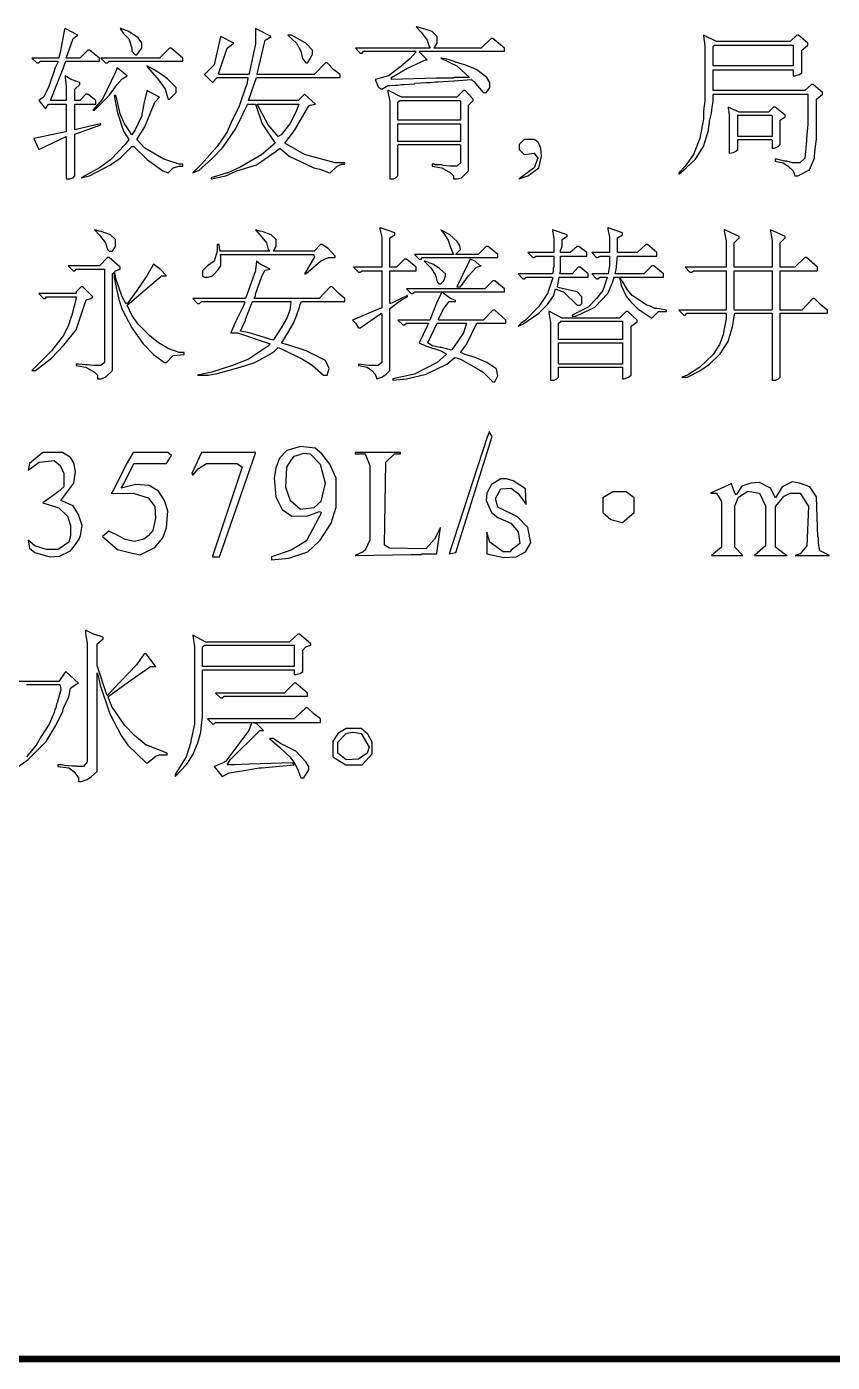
# Model space of a CAD drawing. Extents: x 94 to 452, y -72 to 1042.
# Drawn here: x 414.91 to 432.92, y 11.04 to 40.9 of the extents above; entities that cross this region are included whole.
import ezdxf

# ---------------------------------------------------------------- set-up
doc = ezdxf.new("R2010")
doc.units = 0
doc.header["$MEASUREMENT"] = 0
doc.layers.add('TREE_LAYER', color=7, linetype='Continuous')

msp = doc.modelspace()

# ---------------------------------------------------------------- linework, layer by layer
at = {"layer": 'TREE_LAYER', "elevation": 1017}
for points in [[(415.768554, 40.863592), (415.754829, 40.849867), (415.65875, 40.328298), (415.631299, 40.218494), (415.631299, 40.204768), (415.027378, 40.204768), (415.137182, 40.094965), (415.178358, 40.094965), (415.219535, 40.136141), (415.603848, 40.136141), (415.617574, 40.122416), (415.548946, 39.985161), (415.397966, 39.545945), (415.288162, 39.326337), (415.178358, 39.25771), (415.329338, 39.065553), (415.397966, 39.175357), (415.796005, 39.175357), (415.796005, 39.175357), (415.796005, 38.55771), (415.78228, 38.55771), (415.068554, 38.406729), (415.068554, 38.406729), (415.164633, 38.187121), (415.178358, 38.15967), (415.796005, 38.447906), (415.796005, 38.447906), (415.796005, 37.500847), (415.878358, 37.500847), (415.946986, 37.528298), (415.988162, 37.569474), (415.988162, 38.502808), (416.564633, 38.70869), (416.564633, 38.736141), (416.550907, 38.736141), (415.988162, 38.598886), (415.988162, 38.598886), (415.988162, 39.175357), (415.988162, 39.175357), (416.454829, 39.175357), (416.454829, 39.25771), (416.276397, 39.394965), (416.235221, 39.394965), (416.097966, 39.25771), (415.988162, 39.25771), (415.988162, 39.25771), (415.988162, 39.504768), (416.097966, 39.614572), (416.097966, 39.655749), (415.905809, 39.724376), (415.768554, 39.806729), (415.768554, 39.806729), (415.768554, 39.779278), (415.796005, 39.55967), (415.796005, 39.25771), (415.796005, 39.25771), (415.439142, 39.25771), (415.439142, 39.25771), (415.727378, 39.971435), (415.78228, 40.136141), (416.537182, 40.136141), (416.537182, 40.204768), (416.317574, 40.3832), (416.276397, 40.3832), (416.097966, 40.204768), (415.809731, 40.204768), (415.796005, 40.204768), (415.946986, 40.643984), (416.056789, 40.712612), (415.768554, 40.863592), (415.768554, 40.863592)], [(417.017574, 40.863592), (417.003848, 40.863592), (417.072476, 40.753788), (417.196005, 40.630259), (417.264633, 40.424376), (417.264633, 40.355749), (417.33326, 40.273396), (417.374437, 40.273396), (417.48424, 40.424376), (417.48424, 40.547906), (417.401888, 40.65771), (417.196005, 40.794965), (417.017574, 40.863592), (417.017574, 40.863592)], [(420.023111, 40.863592), (420.023111, 40.863592), (420.023111, 40.520455), (419.885856, 39.861631), (419.872131, 39.83418), (419.213307, 39.83418), (419.199582, 39.847906), (419.391739, 40.424376), (419.542719, 40.53418), (419.254484, 40.685161), (419.227033, 40.616533), (419.103503, 40.053788), (418.883895, 39.83418), (419.062327, 39.655749), (419.172131, 39.765553), (419.858405, 39.765553), (419.858405, 39.751827), (419.830954, 39.614572), (419.803503, 39.545945), (419.652523, 39.106729), (419.501542, 38.818494), (419.391739, 38.55771), (419.172131, 38.228298), (418.815268, 37.830259), (418.623111, 37.638102), (418.732915, 37.679278), (418.760366, 37.693004), (419.048601, 37.953788), (419.29566, 38.200847), (419.583895, 38.626337), (419.830954, 39.13418), (419.84468, 39.175357), (420.009386, 39.175357), (420.023111, 39.175357), (420.174091, 38.736141), (420.462327, 38.296925), (420.160366, 38.036141), (419.679974, 37.761631), (419.405464, 37.638102), (419.391739, 37.638102), (419.034876, 37.528298), (419.034876, 37.500847), (419.364288, 37.569474), (419.611346, 37.679278), (420.050562, 37.816533), (420.489778, 38.118494), (420.572131, 38.187121), (420.778013, 38.00869), (421.327033, 37.747906), (421.464288, 37.720455), (421.683895, 37.638102), (421.697621, 37.638102), (421.848601, 37.789082), (421.958405, 37.830259), (422.027033, 37.830259), (422.027033, 37.85771), (421.807425, 37.85771), (421.12115, 38.049867), (420.681935, 38.296925), (420.901542, 38.585161), (421.217229, 39.13418), (421.24468, 39.147906), (421.368209, 39.175357), (421.12115, 39.394965), (421.011346, 39.285161), (420.997621, 39.25771), (419.872131, 39.25771), (419.872131, 39.25771), (420.050562, 39.765553), (421.917229, 39.765553), (421.917229, 39.83418), (421.779974, 39.943984), (421.628993, 40.094965), (421.587817, 40.094965), (421.340758, 39.83418), (420.064288, 39.83418), (420.064288, 39.847906), (420.242719, 40.602808), (420.379974, 40.685161), (420.023111, 40.863592), (420.023111, 40.863592)], [(420.832915, 40.712612), (420.750562, 40.712612), (420.942719, 40.53418), (421.038797, 40.355749), (421.079974, 40.191043), (421.148601, 40.094965), (421.189778, 40.094965), (421.258405, 40.204768), (421.299582, 40.300847), (421.299582, 40.3832), (421.148601, 40.53418), (420.832915, 40.712612), (420.832915, 40.712612)], [(423.63257, 40.904768), (423.618844, 40.904768), (423.728648, 40.781239), (423.865903, 40.602808), (423.90708, 40.465553), (423.934531, 40.424376), (423.934531, 40.424376), (422.260021, 40.424376), (422.369825, 40.314572), (422.411001, 40.314572), (422.438452, 40.355749), (423.605119, 40.355749), (423.618844, 40.342023), (423.48159, 40.191043), (423.275707, 40.012612), (423.001197, 39.806729), (422.699237, 39.724376), (422.767864, 39.55967), (422.78159, 39.545945), (422.850217, 39.504768), (422.987472, 39.587121), (423.028648, 39.587121), (423.152178, 39.600847), (423.193354, 39.600847), (423.20708, 39.600847), (423.289433, 39.614572), (423.344335, 39.614572), (423.577668, 39.628298), (423.591393, 39.642023), (423.838452, 39.655749), (423.838452, 39.655749), (423.920805, 39.655749), (423.934531, 39.655749), (424.044335, 39.669474), (424.112962, 39.669474), (424.456099, 39.696925), (424.469825, 39.696925), (424.854139, 39.724376), (424.909041, 39.6832), (425.114923, 39.436141), (425.18355, 39.436141), (425.197276, 39.449867), (425.265903, 39.545945), (425.265903, 39.655749), (425.197276, 39.765553), (424.977668, 39.943984), (424.909041, 39.971435), (424.703158, 40.053788), (424.593354, 40.081239), (424.360021, 40.163592), (424.305119, 40.177317), (424.18159, 40.204768), (424.167864, 40.204768), (424.524727, 40.026337), (424.812962, 39.765553), (424.812962, 39.765553), (424.661982, 39.765553), (424.661982, 39.765553), (424.469825, 39.765553), (424.456099, 39.751827), (424.263943, 39.751827), (424.263943, 39.751827), (424.071786, 39.751827), (424.05806, 39.751827), (423.069825, 39.724376), (423.069825, 39.738102), (423.069825, 39.765553), (423.069825, 39.765553), (423.412962, 39.971435), (423.824727, 40.163592), (423.865903, 40.163592), (423.687472, 40.342023), (423.701197, 40.355749), (425.595315, 40.355749), (425.595315, 40.424376), (425.334531, 40.643984), (425.293354, 40.643984), (425.073746, 40.424376), (424.030609, 40.424376), (424.016884, 40.424376), (424.030609, 40.438102), (424.085511, 40.53418), (424.085511, 40.685161), (423.975707, 40.794965), (423.769825, 40.863592), (423.714923, 40.877317), (423.63257, 40.904768), (423.63257, 40.904768)], [(430.041684, 40.712612), (430.041684, 40.712612), (430.041684, 40.698886), (430.069135, 40.479278), (430.069135, 39.243984), (430.041684, 39.024376), (430.041684, 38.845945), (429.973056, 38.489082), (429.959331, 38.406729), (429.822076, 38.049867), (429.629919, 37.789082), (429.492664, 37.638102), (429.492664, 37.610651), (429.65737, 37.747906), (429.863252, 37.940063), (430.041684, 38.228298), (430.151488, 38.585161), (430.165213, 38.667514), (430.178939, 38.763592), (430.178939, 38.791043), (430.220115, 38.969474), (430.233841, 39.106729), (430.261292, 39.230259), (430.261292, 39.394965), (430.261292, 39.394965), (432.375017, 39.394965), (432.375017, 39.394965), (432.375017, 38.722416), (432.347566, 38.406729), (432.347566, 38.351827), (432.30639, 37.967514), (432.196586, 37.85771), (432.03188, 37.85771), (431.90835, 37.898886), (431.853449, 37.898886), (431.675017, 37.940063), (431.647566, 37.940063), (431.647566, 37.898886), (431.825998, 37.85771), (431.935801, 37.789082), (432.045605, 37.679278), (432.086782, 37.569474), (432.155409, 37.569474), (432.416194, 37.706729), (432.525998, 37.967514), (432.525998, 38.00869), (432.539723, 38.173396), (432.567174, 38.393004), (432.567174, 39.285161), (432.704429, 39.394965), (432.704429, 39.436141), (432.498547, 39.614572), (432.45737, 39.614572), (432.30639, 39.477317), (430.261292, 39.477317), (430.261292, 39.477317), (430.261292, 39.943984), (430.261292, 39.943984), (432.045605, 39.943984), (432.045605, 39.943984), (432.045605, 39.806729), (432.086782, 39.806729), (432.18286, 39.83418), (432.237762, 39.875357), (432.237762, 40.3832), (432.375017, 40.493004), (432.375017, 40.493004), (432.375017, 40.53418), (432.169135, 40.712612), (432.127958, 40.712612), (431.976978, 40.575357), (430.329919, 40.575357), (430.041684, 40.712612), (430.041684, 40.712612)], [(418.143064, 40.424376), (418.101888, 40.424376), (417.88228, 40.204768), (416.564633, 40.204768), (416.674437, 40.094965), (416.715613, 40.094965), (416.756789, 40.136141), (418.403848, 40.136141), (418.403848, 40.204768), (418.143064, 40.424376), (418.143064, 40.424376)], [(430.288743, 40.493004), (430.288743, 40.493004), (432.045605, 40.493004), (432.045605, 40.493004), (432.045605, 40.026337), (432.045605, 40.026337), (430.261292, 40.026337), (430.261292, 40.026337), (430.261292, 40.465553), (430.288743, 40.493004), (430.288743, 40.493004)], [(417.594044, 40.026337), (417.594044, 40.026337), (417.60777, 39.998886), (417.827378, 39.751827), (417.923456, 39.628298), (418.005809, 39.504768), (418.074437, 39.285161), (418.101888, 39.285161), (418.252868, 39.436141), (418.252868, 39.545945), (418.060711, 39.738102), (417.923456, 39.83418), (417.75875, 39.943984), (417.594044, 40.026337), (417.594044, 40.026337)], [(416.935221, 39.985161), (416.894044, 39.889082), (416.605809, 39.285161), (416.386201, 39.038102), (416.427378, 39.038102), (416.756789, 39.367514), (416.935221, 39.614572), (417.045025, 39.738102), (417.154829, 39.806729), (416.935221, 39.985161), (416.935221, 39.985161)], [(417.594044, 39.477317), (417.594044, 39.463592), (417.539142, 39.216533), (417.48424, 38.942023), (417.48424, 38.914572), (417.33326, 38.598886), (417.264633, 38.489082), (417.127378, 38.694965), (417.099927, 38.736141), (417.003848, 38.955749), (416.90777, 39.353788), (416.894044, 39.367514), (416.866593, 39.367514), (416.935221, 39.010651), (416.948946, 38.955749), (417.072476, 38.571435), (417.196005, 38.379278), (417.113652, 38.269474), (416.78424, 37.926337), (416.537182, 37.747906), (416.125417, 37.528298), (416.317574, 37.569474), (416.78424, 37.816533), (417.003848, 37.967514), (417.264633, 38.228298), (417.305809, 38.228298), (417.60777, 37.926337), (417.950907, 37.679278), (418.074437, 37.638102), (418.18424, 37.747906), (418.321495, 37.789082), (418.403848, 37.789082), (418.403848, 37.830259), (418.321495, 37.830259), (417.978358, 37.940063), (417.552868, 38.187121), (417.374437, 38.379278), (417.552868, 38.667514), (417.772476, 39.216533), (417.88228, 39.326337), (417.594044, 39.477317), (417.594044, 39.477317)], [(423.001197, 39.477317), (422.987472, 39.477317), (422.987472, 39.449867), (423.028648, 39.230259), (423.028648, 37.500847), (423.111001, 37.500847), (423.165903, 37.528298), (423.20708, 37.569474), (423.20708, 38.255749), (423.220805, 38.269474), (424.593354, 38.269474), (424.60708, 38.255749), (424.60708, 37.85771), (424.524727, 37.789082), (424.373746, 37.789082), (424.373746, 37.789082), (424.222766, 37.802808), (424.18159, 37.816533), (424.030609, 37.816533), (424.030609, 37.830259), (423.975707, 37.830259), (423.975707, 37.789082), (424.195315, 37.747906), (424.387472, 37.638102), (424.456099, 37.569474), (424.456099, 37.500847), (424.538452, 37.500847), (424.634531, 37.528298), (424.785511, 37.679278), (424.785511, 39.147906), (424.895315, 39.25771), (424.895315, 39.285161), (424.716884, 39.477317), (424.675707, 39.477317), (424.524727, 39.326337), (423.289433, 39.326337), (423.001197, 39.477317), (423.001197, 39.477317)], [(420.064288, 39.175357), (420.064288, 39.175357), (420.983895, 39.175357), (420.997621, 39.175357), (420.928993, 38.996925), (420.791739, 38.736141), (420.599582, 38.489082), (420.530954, 38.447906), (420.311346, 38.70869), (420.064288, 39.175357), (420.064288, 39.175357)], [(423.248256, 39.243984), (423.248256, 39.25771), (424.593354, 39.25771), (424.60708, 39.243984), (424.60708, 38.818494), (424.593354, 38.818494), (423.220805, 38.818494), (423.20708, 38.818494), (423.20708, 39.216533), (423.248256, 39.243984), (423.248256, 39.243984)], [(430.590703, 39.106729), (430.590703, 39.106729), (430.590703, 39.093004), (430.618154, 38.928298), (430.618154, 38.077317), (430.714233, 38.091043), (430.769135, 38.118494), (430.810311, 38.15967), (430.810311, 38.365553), (430.810311, 38.379278), (431.565213, 38.379278), (431.578939, 38.365553), (431.578939, 38.187121), (431.620115, 38.187121), (431.716194, 38.228298), (431.75737, 38.269474), (431.75737, 38.818494), (431.867174, 38.887121), (431.867174, 38.928298), (431.647566, 39.106729), (431.60639, 39.106729), (431.496586, 38.996925), (430.837762, 38.996925), (430.590703, 39.106729), (430.590703, 39.106729)], [(430.810311, 38.914572), (430.810311, 38.928298), (431.565213, 38.928298), (431.578939, 38.914572), (431.578939, 38.447906), (431.565213, 38.447906), (430.810311, 38.447906), (430.810311, 38.447906), (430.810311, 38.914572), (430.810311, 38.914572)], [(423.20708, 38.736141), (423.220805, 38.736141), (424.593354, 38.736141), (424.60708, 38.736141), (424.60708, 38.338102), (424.593354, 38.338102), (423.220805, 38.338102), (423.20708, 38.338102), (423.20708, 38.736141), (423.20708, 38.736141)], [(426.253794, 38.379278), (426.034186, 38.379278), (425.924382, 38.269474), (425.924382, 38.15967), (426.034186, 38.049867), (426.253794, 38.077317), (426.336146, 37.967514), (426.253794, 37.747906), (425.924382, 37.500847), (426.116539, 37.569474), (426.363597, 37.747906), (426.418499, 38.00869), (426.404774, 38.187121), (426.349872, 38.324376), (426.253794, 38.379278), (426.253794, 38.379278)], [(416.441103, 36.363592), (416.427378, 36.363592), (416.537182, 36.240063), (416.674437, 36.075357), (416.715613, 35.924376), (416.756789, 35.8832), (416.825417, 35.8832), (416.894044, 35.993004), (416.894044, 36.143984), (416.78424, 36.253788), (416.578358, 36.322416), (416.523456, 36.336141), (416.441103, 36.363592), (416.441103, 36.363592)], [(420.036837, 36.363592), (420.023111, 36.363592), (420.132915, 36.240063), (420.27017, 36.075357), (420.311346, 35.924376), (420.338797, 35.896925), (420.338797, 35.8832), (419.240758, 35.8832), (419.227033, 35.910651), (419.213307, 36.03418), (419.172131, 36.03418), (419.172131, 35.8832), (419.103503, 35.663592), (418.952523, 35.553788), (418.842719, 35.443984), (418.842719, 35.33418), (418.883895, 35.306729), (418.966248, 35.306729), (419.062327, 35.33418), (419.185856, 35.45771), (419.254484, 35.553788), (419.254484, 35.773396), (419.240758, 35.800847), (419.240758, 35.814572), (421.327033, 35.814572), (421.340758, 35.745945), (421.12115, 35.375357), (421.148601, 35.375357), (421.478013, 35.663592), (421.656444, 35.745945), (421.807425, 35.745945), (421.807425, 35.773396), (421.656444, 35.938102), (421.51919, 36.03418), (421.478013, 36.03418), (421.340758, 35.8832), (420.434876, 35.8832), (420.42115, 35.896925), (420.434876, 35.896925), (420.489778, 35.993004), (420.489778, 36.143984), (420.379974, 36.253788), (420.174091, 36.322416), (420.11919, 36.336141), (420.036837, 36.363592), (420.036837, 36.363592)], [(422.822766, 36.404768), (422.809041, 36.404768), (422.809041, 36.377317), (422.850217, 36.198886), (422.850217, 35.526337), (422.836492, 35.526337), (422.218844, 35.526337), (422.328648, 35.416533), (422.369825, 35.416533), (422.411001, 35.443984), (422.836492, 35.443984), (422.850217, 35.443984), (422.850217, 34.620455), (422.822766, 34.606729), (422.809041, 34.606729), (422.301197, 34.387121), (422.191393, 34.345945), (422.260021, 34.277317), (422.328648, 34.167514), (422.369825, 34.167514), (422.822766, 34.4832), (422.836492, 34.496925), (422.850217, 34.4832), (422.850217, 33.398886), (422.767864, 33.330259), (422.561982, 33.330259), (422.328648, 33.35771), (422.328648, 33.330259), (422.520805, 33.289082), (422.630609, 33.220455), (422.699237, 33.138102), (422.740413, 33.028298), (422.850217, 33.069474), (422.946295, 33.138102), (423.028648, 33.220455), (423.028648, 34.606729), (423.152178, 34.689082), (423.289433, 34.798886), (423.426688, 34.867514), (423.426688, 34.894965), (423.426688, 34.894965), (423.08355, 34.730259), (423.042374, 34.716533), (423.028648, 34.716533), (423.028648, 35.443984), (423.028648, 35.443984), (423.618844, 35.443984), (423.618844, 35.526337), (423.399237, 35.704768), (423.35806, 35.704768), (423.179629, 35.526337), (423.028648, 35.526337), (423.028648, 35.526337), (423.028648, 36.185161), (423.138452, 36.253788), (423.138452, 36.294965), (422.822766, 36.404768), (422.822766, 36.404768)], [(424.167864, 36.363592), (424.167864, 36.363592), (424.236492, 36.281239), (424.33257, 36.130259), (424.346295, 36.089082), (424.387472, 35.965553), (424.456099, 35.814572), (424.456099, 35.814572), (423.577668, 35.814572), (423.687472, 35.704768), (423.728648, 35.704768), (423.756099, 35.745945), (425.444335, 35.745945), (425.444335, 35.814572), (425.224727, 35.993004), (425.18355, 35.993004), (425.005119, 35.814572), (424.497276, 35.814572), (424.497276, 35.814572), (424.60708, 35.924376), (424.593354, 36.006729), (424.538452, 36.102808), (424.373746, 36.253788), (424.167864, 36.363592), (424.167864, 36.363592)], [(426.665558, 36.363592), (426.665558, 36.363592), (426.665558, 36.349867), (426.693009, 36.15771), (426.693009, 35.855749), (426.693009, 35.855749), (426.116539, 35.855749), (426.226343, 35.745945), (426.253794, 35.745945), (426.29497, 35.773396), (426.693009, 35.773396), (426.693009, 35.773396), (426.693009, 35.60869), (426.693009, 35.60869), (426.693009, 35.526337), (426.679284, 35.512612), (426.679284, 35.430259), (426.665558, 35.375357), (426.665558, 35.375357), (425.896931, 35.375357), (426.006735, 35.265553), (426.034186, 35.265553), (426.075362, 35.306729), (426.651833, 35.306729), (426.665558, 35.293004), (426.665558, 35.265553), (426.555754, 34.936141), (426.363597, 34.647906), (426.061637, 34.345945), (425.965558, 34.277317), (425.896931, 34.20869), (426.006735, 34.249867), (426.363597, 34.496925), (426.555754, 34.689082), (426.693009, 34.894965), (426.72046, 34.991043), (426.734186, 35.045945), (426.857715, 34.991043), (426.912617, 34.977317), (427.214578, 34.675357), (427.283205, 34.675357), (427.324382, 34.716533), (427.324382, 34.867514), (427.214578, 34.977317), (426.789088, 35.073396), (426.775362, 35.087121), (426.775362, 35.087121), (426.816539, 35.293004), (426.816539, 35.306729), (427.461637, 35.306729), (427.461637, 35.375357), (427.283205, 35.526337), (427.242029, 35.526337), (427.104774, 35.375357), (426.830264, 35.375357), (426.830264, 35.375357), (426.84399, 35.430259), (426.84399, 35.773396), (426.84399, 35.773396), (427.434186, 35.773396), (427.434186, 35.855749), (427.255754, 35.993004), (427.214578, 35.993004), (427.063597, 35.855749), (426.84399, 35.855749), (426.84399, 35.855749), (426.84399, 35.896925), (426.885166, 35.993004), (426.885166, 36.143984), (426.981245, 36.212612), (426.99497, 36.212612), (426.99497, 36.253788), (426.665558, 36.363592), (426.665558, 36.363592)], [(427.914578, 36.404768), (427.900852, 36.404768), (427.900852, 36.377317), (427.942029, 36.198886), (427.942029, 35.855749), (427.942029, 35.855749), (427.54399, 35.855749), (427.653794, 35.745945), (427.681245, 35.745945), (427.722421, 35.773396), (427.942029, 35.773396), (427.942029, 35.773396), (427.942029, 35.553788), (427.914578, 35.389082), (427.900852, 35.375357), (427.54399, 35.375357), (427.653794, 35.265553), (427.681245, 35.265553), (427.722421, 35.306729), (427.887127, 35.306729), (427.887127, 35.293004), (427.791048, 35.004768), (427.653794, 34.826337), (427.461637, 34.63418), (427.104774, 34.455749), (427.104774, 34.428298), (427.187127, 34.428298), (427.612617, 34.63418), (427.900852, 34.936141), (428.010656, 35.1832), (428.038107, 35.279278), (428.051833, 35.306729), (428.161637, 35.306729), (428.161637, 35.293004), (428.202813, 35.114572), (428.312617, 34.881239), (428.408696, 34.75771), (428.573401, 34.593004), (428.82046, 34.428298), (428.889088, 34.387121), (429.040068, 34.538102), (429.218499, 34.538102), (429.218499, 34.565553), (429.053794, 34.593004), (428.998892, 34.606729), (428.957715, 34.606729), (428.834186, 34.661631), (428.779284, 34.675357), (428.449872, 34.894965), (428.340068, 35.018494), (428.24399, 35.1832), (428.161637, 35.293004), (428.175362, 35.306729), (429.149872, 35.306729), (429.149872, 35.375357), (428.930264, 35.553788), (428.889088, 35.553788), (428.710656, 35.375357), (428.065558, 35.375357), (428.065558, 35.375357), (428.093009, 35.471435), (428.106735, 35.622416), (428.12046, 35.773396), (428.998892, 35.773396), (428.998892, 35.855749), (428.793009, 36.03418), (428.751833, 36.03418), (428.559676, 35.855749), (428.134186, 35.855749), (428.12046, 35.855749), (428.12046, 36.185161), (428.230264, 36.253788), (428.230264, 36.253788), (428.230264, 36.294965), (427.914578, 36.404768), (427.914578, 36.404768)], [(430.522076, 36.363592), (430.50835, 36.363592), (430.50835, 36.336141), (430.549527, 36.116533), (430.549527, 35.526337), (430.549527, 35.526337), (429.629919, 35.526337), (429.739723, 35.416533), (429.780899, 35.416533), (429.822076, 35.443984), (430.549527, 35.443984), (430.549527, 35.443984), (430.549527, 34.579278), (430.549527, 34.565553), (429.492664, 34.565553), (429.602468, 34.455749), (429.629919, 34.455749), (429.671096, 34.496925), (430.549527, 34.496925), (430.549527, 34.496925), (430.549527, 34.373396), (430.494625, 34.112612), (430.480899, 34.016533), (430.398547, 33.796925), (430.261292, 33.577317), (429.959331, 33.289082), (429.684821, 33.110651), (429.561292, 33.069474), (429.684821, 33.069474), (429.959331, 33.206729), (430.178939, 33.35771), (430.412272, 33.591043), (430.590703, 33.865553), (430.700507, 34.222416), (430.714233, 34.345945), (430.741684, 34.496925), (431.565213, 34.496925), (431.578939, 34.496925), (431.578939, 33.000847), (431.661292, 33.000847), (431.716194, 33.028298), (431.75737, 33.069474), (431.75737, 34.496925), (431.75737, 34.496925), (432.814233, 34.496925), (432.814233, 34.565553), (432.676978, 34.675357), (432.525998, 34.826337), (432.484821, 34.826337), (432.237762, 34.565553), (431.75737, 34.565553), (431.75737, 34.579278), (431.75737, 35.443984), (431.75737, 35.443984), (432.594625, 35.443984), (432.594625, 35.526337), (432.347566, 35.745945), (432.30639, 35.745945), (432.086782, 35.526337), (431.75737, 35.526337), (431.75737, 35.526337), (431.75737, 36.075357), (431.867174, 36.185161), (431.867174, 36.212612), (431.688743, 36.294965), (431.537762, 36.363592), (431.537762, 36.363592), (431.537762, 36.336141), (431.578939, 36.116533), (431.578939, 35.526337), (431.565213, 35.526337), (430.741684, 35.526337), (430.727958, 35.526337), (430.727958, 36.075357), (430.837762, 36.185161), (430.837762, 36.212612), (430.659331, 36.294965), (430.522076, 36.363592), (430.522076, 36.363592)], [(416.756789, 35.745945), (416.715613, 35.745945), (416.537182, 35.553788), (415.837182, 35.553788), (415.946986, 35.443984), (415.988162, 35.443984), (416.015613, 35.485161), (416.63326, 35.485161), (416.646986, 35.485161), (416.646986, 33.398886), (416.564633, 33.330259), (416.413652, 33.330259), (416.413652, 33.330259), (416.262672, 33.343984), (416.221495, 33.343984), (416.070515, 33.35771), (416.070515, 33.35771), (416.015613, 33.35771), (416.015613, 33.330259), (416.235221, 33.289082), (416.427378, 33.179278), (416.496005, 33.110651), (416.496005, 33.028298), (416.578358, 33.028298), (416.674437, 33.069474), (416.825417, 33.220455), (416.825417, 35.375357), (416.852868, 35.402808), (416.866593, 35.402808), (416.866593, 35.293004), (416.90777, 35.073396), (416.962672, 34.840063), (416.976397, 34.785161), (417.045025, 34.579278), (417.264633, 34.167514), (417.511691, 33.810651), (417.745025, 33.577317), (417.992084, 33.398886), (418.03326, 33.398886), (418.18424, 33.549867), (418.431299, 33.577317), (418.431299, 33.618494), (418.321495, 33.618494), (418.088162, 33.700847), (417.854829, 33.838102), (417.662672, 33.989082), (417.401888, 34.249867), (417.264633, 34.455749), (417.154829, 34.675357), (417.909731, 35.320455), (417.923456, 35.33418), (418.03326, 35.33418), (417.909731, 35.471435), (417.745025, 35.594965), (417.594044, 35.33418), (417.374437, 35.004768), (417.168554, 34.730259), (417.154829, 34.716533), (417.127378, 34.716533), (417.045025, 34.867514), (416.894044, 35.293004), (416.894044, 35.33418), (416.880319, 35.402808), (416.880319, 35.430259), (416.894044, 35.443984), (417.003848, 35.485161), (417.003848, 35.526337), (416.756789, 35.745945), (416.756789, 35.745945)], [(420.050562, 35.663592), (420.023111, 35.471435), (420.023111, 35.443984), (419.803503, 34.826337), (418.623111, 34.826337), (418.732915, 34.716533), (418.774091, 34.716533), (418.815268, 34.75771), (419.776052, 34.75771), (419.789778, 34.743984), (419.762327, 34.675357), (419.583895, 34.318494), (419.474091, 34.05771), (419.625072, 34.05771), (420.283895, 33.838102), (420.352523, 33.810651), (420.297621, 33.755749), (419.872131, 33.467514), (419.515268, 33.330259), (419.048601, 33.179278), (418.732915, 33.110651), (418.966248, 33.110651), (419.172131, 33.151827), (419.679974, 33.289082), (420.009386, 33.398886), (420.338797, 33.577317), (420.448601, 33.645945), (420.530954, 33.728298), (420.640758, 33.687121), (421.079974, 33.467514), (421.203503, 33.398886), (421.299582, 33.330259), (421.54664, 33.110651), (421.628993, 33.110651), (421.67017, 33.261631), (421.587817, 33.440063), (421.162327, 33.65967), (420.723111, 33.796925), (420.709386, 33.796925), (420.613307, 33.824376), (420.613307, 33.838102), (420.750562, 34.05771), (420.874091, 34.277317), (420.942719, 34.442023), (421.011346, 34.63418), (421.025072, 34.689082), (421.052523, 34.75771), (422.027033, 34.75771), (422.027033, 34.826337), (421.889778, 34.936141), (421.738797, 35.087121), (421.697621, 35.087121), (421.450562, 34.826337), (419.99566, 34.826337), (419.99566, 34.826337), (420.023111, 34.894965), (420.023111, 34.922416), (420.160366, 35.306729), (420.228993, 35.443984), (420.242719, 35.45771), (420.352523, 35.485161), (420.132915, 35.594965), (420.050562, 35.663592), (420.050562, 35.663592)], [(423.811001, 35.663592), (423.797276, 35.663592), (423.948256, 35.512612), (424.044335, 35.361631), (424.05806, 35.320455), (424.085511, 35.196925), (424.126688, 35.155749), (424.167864, 35.155749), (424.236492, 35.224376), (424.277668, 35.33418), (424.277668, 35.375357), (424.140413, 35.498886), (423.989433, 35.594965), (423.811001, 35.663592), (423.811001, 35.663592)], [(424.826688, 35.704768), (424.826688, 35.704768), (424.785511, 35.622416), (424.524727, 35.087121), (424.60708, 35.087121), (424.785511, 35.33418), (424.963943, 35.526337), (425.073746, 35.553788), (425.046295, 35.553788), (424.936492, 35.663592), (424.826688, 35.704768), (424.826688, 35.704768)], [(430.727958, 35.443984), (430.741684, 35.443984), (431.565213, 35.443984), (431.578939, 35.443984), (431.578939, 34.579278), (431.565213, 34.565553), (430.741684, 34.565553), (430.727958, 34.579278), (430.727958, 35.443984), (430.727958, 35.443984)], [(416.166593, 35.087121), (416.125417, 35.087121), (416.015613, 34.977317), (416.015613, 34.936141), (416.015613, 34.936141), (415.178358, 34.936141), (415.288162, 34.826337), (415.329338, 34.826337), (415.356789, 34.867514), (416.015613, 34.867514), (416.015613, 34.853788), (416.015613, 34.826337), (415.919535, 34.455749), (415.905809, 34.414572), (415.837182, 34.20869), (415.727378, 33.989082), (415.466593, 33.65967), (415.027378, 33.220455), (415.109731, 33.220455), (415.466593, 33.494965), (415.741103, 33.7832), (416.015613, 34.126337), (416.235221, 34.771435), (416.248946, 34.798886), (416.345025, 34.826337), (416.386201, 34.867514), (416.166593, 35.087121), (416.166593, 35.087121)], [(425.375707, 35.224376), (425.334531, 35.224376), (425.156099, 35.045945), (423.399237, 35.045945), (423.509041, 34.936141), (423.536492, 34.936141), (423.577668, 34.977317), (424.195315, 34.977317), (424.195315, 34.963592), (424.085511, 34.75771), (423.920805, 34.345945), (423.20708, 34.345945), (423.316884, 34.236141), (423.35806, 34.236141), (423.399237, 34.277317), (423.893354, 34.277317), (423.893354, 34.277317), (423.865903, 34.20869), (423.687472, 33.838102), (423.824727, 33.769474), (424.167864, 33.65967), (424.291393, 33.591043), (424.291393, 33.577317), (424.085511, 33.398886), (423.577668, 33.138102), (423.097276, 33.028298), (423.097276, 33.000847), (423.399237, 33.028298), (423.838452, 33.138102), (424.305119, 33.35771), (424.48355, 33.50869), (424.60708, 33.467514), (425.005119, 33.247906), (425.114923, 33.179278), (425.334531, 32.95967), (425.375707, 32.95967), (425.444335, 33.096925), (425.416884, 33.247906), (425.403158, 33.261631), (425.197276, 33.398886), (424.936492, 33.50869), (424.716884, 33.577317), (424.60708, 33.618494), (424.744335, 33.796925), (424.977668, 34.277317), (425.622766, 34.277317), (425.622766, 34.345945), (425.375707, 34.565553), (425.334531, 34.565553), (425.114923, 34.345945), (424.126688, 34.345945), (424.112962, 34.35967), (424.236492, 34.606729), (424.33257, 34.730259), (424.346295, 34.75771), (424.497276, 34.75771), (424.497276, 34.785161), (424.387472, 34.826337), (424.222766, 34.949867), (424.209041, 34.963592), (424.209041, 34.977317), (425.595315, 34.977317), (425.595315, 35.045945), (425.375707, 35.224376), (425.375707, 35.224376)], [(419.954484, 34.743984), (419.968209, 34.75771), (420.81919, 34.75771), (420.81919, 34.743984), (420.791739, 34.565553), (420.723111, 34.387121), (420.599582, 34.167514), (420.42115, 33.893004), (419.885856, 34.05771), (419.693699, 34.098886), (419.803503, 34.345945), (419.803503, 34.35967), (419.954484, 34.743984), (419.954484, 34.743984)], [(426.596931, 34.538102), (426.583205, 34.538102), (426.583205, 34.510651), (426.624382, 34.291043), (426.624382, 33.000847), (426.706735, 33.000847), (426.761637, 33.028298), (426.802813, 33.069474), (426.802813, 33.289082), (426.816539, 33.289082), (428.230264, 33.289082), (428.230264, 33.289082), (428.230264, 33.028298), (428.271441, 33.028298), (428.367519, 33.069474), (428.422421, 33.110651), (428.422421, 34.20869), (428.559676, 34.304768), (428.559676, 34.318494), (428.559676, 34.345945), (428.353794, 34.538102), (428.312617, 34.538102), (428.161637, 34.387121), (426.885166, 34.387121), (426.596931, 34.538102), (426.596931, 34.538102)], [(424.085511, 34.277317), (424.085511, 34.277317), (424.744335, 34.277317), (424.744335, 34.277317), (424.675707, 34.05771), (424.456099, 33.728298), (424.401197, 33.673396), (424.360021, 33.687121), (424.18159, 33.728298), (424.154139, 33.728298), (423.975707, 33.769474), (423.879629, 33.838102), (424.085511, 34.277317), (424.085511, 34.277317)], [(426.84399, 34.304768), (426.84399, 34.318494), (428.230264, 34.318494), (428.230264, 34.304768), (428.230264, 33.920455), (428.230264, 33.906729), (426.816539, 33.906729), (426.802813, 33.920455), (426.802813, 34.277317), (426.84399, 34.304768), (426.84399, 34.304768)], [(426.802813, 33.838102), (426.816539, 33.838102), (428.230264, 33.838102), (428.230264, 33.838102), (428.230264, 33.371435), (428.230264, 33.35771), (426.816539, 33.35771), (426.802813, 33.371435), (426.802813, 33.838102), (426.802813, 33.838102)], [(425.24943, 31.836141), (425.208254, 31.726337), (424.357273, 29.118494), (424.508254, 29.145945), (425.318058, 31.740063), (425.24943, 31.849867), (425.24943, 31.836141)], [(415.713652, 31.3832), (415.274437, 31.3832), (414.972476, 31.136141), (414.945025, 30.985161), (415.192084, 31.163592), (415.521495, 31.204768), (415.65875, 31.094965), (415.741103, 30.916533), (415.741103, 30.614572), (415.617574, 30.504768), (415.452868, 30.381239), (415.274437, 30.25771), (415.631299, 30.147906), (415.823456, 29.955749), (415.892084, 29.749867), (415.892084, 29.516533), (415.850907, 29.379278), (415.617574, 29.214572), (415.356789, 29.214572), (415.096005, 29.296925), (414.945025, 29.420455), (414.972476, 29.242023), (415.096005, 29.145945), (415.425417, 29.049867), (415.645025, 29.063592), (415.892084, 29.187121), (416.001888, 29.324376), (416.08424, 29.447906), (416.111691, 29.530259), (416.152868, 29.749867), (416.070515, 29.996925), (415.946986, 30.189082), (415.672476, 30.312612), (415.960711, 30.696925), (416.001888, 30.95771), (415.960711, 31.149867), (415.892084, 31.273396), (415.713652, 31.3832), (415.713652, 31.3832)], [(418.062769, 31.3832), (417.294141, 31.3832), (417.156886, 31.149867), (416.854925, 30.545945), (416.800023, 30.463592), (417.294141, 30.477317), (417.623553, 30.367514), (417.774533, 30.175357), (417.788259, 29.914572), (417.733357, 29.640063), (417.623553, 29.516533), (417.527474, 29.447906), (417.321592, 29.393004), (417.11571, 29.43418), (416.951004, 29.530259), (416.745122, 29.626337), (416.607867, 29.502808), (416.937278, 29.214572), (417.26669, 29.132219), (417.445122, 29.091043), (417.774533, 29.255749), (417.952965, 29.475357), (418.035318, 29.694965), (418.062769, 30.079278), (417.994141, 30.312612), (417.856886, 30.518494), (417.651004, 30.642023), (417.349043, 30.669474), (417.019631, 30.587121), (417.088259, 30.696925), (417.307867, 31.136141), (418.035318, 31.136141), (418.145122, 31.314572), (418.062769, 31.3832), (418.062769, 31.3832)], [(420.027571, 31.3832), (418.819728, 31.3832), (418.60012, 30.916533), (418.60012, 30.916533), (418.627571, 30.875357), (418.751101, 31.026337), (418.929532, 31.136141), (419.615807, 31.136141), (419.72561, 31.053788), (419.066787, 29.063592), (419.066787, 29.049867), (419.217767, 29.049867), (420.027571, 31.369474), (420.027571, 31.3832), (420.027571, 31.3832)], [(421.361001, 31.479278), (421.03159, 31.520455), (420.729629, 31.424376), (420.564923, 31.25967), (420.48257, 31.040063), (420.441393, 30.806729), (420.48257, 30.394965), (420.619825, 30.106729), (420.839433, 29.955749), (421.196295, 29.969474), (421.45708, 30.065553), (421.498256, 30.038102), (421.168844, 29.406729), (420.825707, 29.200847), (420.386492, 29.049867), (420.386492, 28.981239), (420.770805, 29.022416), (420.949237, 29.077317), (421.196295, 29.15967), (421.443354, 29.393004), (421.470805, 29.420455), (421.717864, 29.804768), (421.827668, 30.161631), (421.827668, 30.806729), (421.690413, 31.122416), (421.511982, 31.355749), (421.361001, 31.479278), (421.361001, 31.479278)], [(421.017864, 31.342023), (421.100217, 31.369474), (421.251197, 31.355749), (421.470805, 31.122416), (421.580609, 30.696925), (421.484531, 30.285161), (421.33355, 30.147906), (421.03159, 30.106729), (420.811982, 30.298886), (420.702178, 30.600847), (420.729629, 31.053788), (420.839433, 31.232219), (420.853158, 31.245945), (420.894335, 31.300847), (421.017864, 31.342023), (421.017864, 31.342023)], [(423.270902, 31.3832), (422.255216, 31.3832), (422.255216, 31.355749), (422.474824, 31.355749), (422.584628, 31.094965), (422.584628, 29.420455), (422.474824, 29.200847), (422.433647, 29.15967), (422.255216, 29.077317), (423.504235, 29.104768), (423.517961, 29.104768), (423.737569, 29.104768), (423.737569, 29.118494), (423.970902, 29.118494), (423.970902, 29.118494), (424.080706, 29.118494), (424.080706, 29.132219), (424.163059, 29.70869), (424.025804, 29.447906), (423.833647, 29.228298), (423.023843, 29.242023), (422.914039, 29.310651), (422.94149, 31.163592), (423.133647, 31.355749), (423.270902, 31.355749), (423.270902, 31.3832), (423.270902, 31.3832)], [(425.635801, 30.793004), (425.512272, 30.793004), (425.30639, 30.669474), (425.196586, 30.477317), (425.18286, 30.312612), (425.30639, 30.038102), (425.443645, 29.928298), (425.73188, 29.804768), (425.896586, 29.612612), (425.937762, 29.351827), (425.745605, 29.200847), (425.718154, 29.15967), (425.567174, 29.15967), (425.265213, 29.379278), (425.196586, 29.598886), (425.196586, 29.118494), (425.580899, 29.036141), (425.855409, 29.049867), (426.061292, 29.15967), (426.184821, 29.365553), (426.116194, 29.70869), (425.88286, 29.942023), (425.443645, 30.161631), (425.388743, 30.353788), (425.512272, 30.573396), (425.745605, 30.587121), (425.896586, 30.463592), (426.075017, 30.216533), (426.061292, 30.573396), (425.786782, 30.751827), (425.635801, 30.793004), (425.635801, 30.793004)], [(428.31433, 30.504768), (428.012369, 30.504768), (427.792761, 30.367514), (427.792761, 30.038102), (427.971192, 29.887121), (428.231977, 29.818494), (428.492761, 30.038102), (428.492761, 30.367514), (428.31433, 30.504768), (428.31433, 30.504768)], [(430.663446, 30.6832), (430.196779, 30.477317), (430.334034, 30.477317), (430.443838, 30.285161), (430.443838, 29.269474), (430.22423, 29.077317), (430.92423, 29.077317), (430.745799, 29.269474), (430.745799, 30.189082), (430.828152, 30.381239), (431.034034, 30.518494), (431.294819, 30.477317), (431.432073, 30.189082), (431.432073, 29.296925), (431.185015, 29.077317), (431.912466, 29.077317), (431.843838, 29.118494), (431.651681, 29.269474), (431.651681, 30.175357), (431.843838, 30.40869), (431.981093, 30.477317), (432.200701, 30.477317), (432.392858, 30.175357), (432.351681, 29.296925), (432.200701, 29.118494), (432.090897, 29.077317), (432.859524, 29.077317), (432.653642, 29.187121), (432.639917, 29.214572), (432.612466, 29.365553), (432.612466, 29.489082), (432.59874, 29.489082), (432.571289, 30.394965), (432.420309, 30.614572), (432.186975, 30.696925), (432.022269, 30.724376), (431.802662, 30.614572), (431.651681, 30.367514), (431.541877, 30.587121), (431.294819, 30.710651), (431.102662, 30.696925), (430.896779, 30.628298), (430.77325, 30.436141), (430.745799, 30.477317), (430.663446, 30.696925), (430.663446, 30.6832)], [(416.236601, 27.404768), (416.222876, 27.404768), (416.222876, 27.336141), (416.264052, 27.116533), (416.264052, 24.467514), (416.181699, 24.35771), (416.030719, 24.35771), (416.030719, 24.371435), (415.920915, 24.371435), (415.920915, 24.371435), (415.756209, 24.385161), (415.701307, 24.398886), (415.605228, 24.398886), (415.605228, 24.35771), (415.852287, 24.330259), (415.962091, 24.247906), (416.071895, 24.110651), (416.071895, 24.110651), (416.071895, 24.028298), (416.126797, 24.028298), (416.264052, 24.069474), (416.36013, 24.138102), (416.48366, 24.247906), (416.48366, 26.45771), (416.48366, 26.45771), (416.511111, 26.389082), (416.552287, 26.1832), (416.771895, 25.538102), (417.018954, 25.05771), (417.169934, 24.838102), (417.581699, 24.440063), (417.60915, 24.440063), (417.691503, 24.50869), (417.801307, 24.591043), (417.869934, 24.618494), (418.048366, 24.618494), (418.048366, 24.65967), (418.048366, 24.65967), (417.595425, 24.838102), (417.581699, 24.838102), (417.320915, 25.05771), (417.101307, 25.277317), (416.813072, 25.702808), (416.730719, 25.90869), (416.730719, 25.922416), (416.744444, 25.936141), (417.238562, 26.293004), (417.677777, 26.594965), (417.691503, 26.594965), (417.801307, 26.594965), (417.787581, 26.60869), (417.581699, 26.8832), (417.581699, 26.8832), (417.540523, 26.8832), (417.362091, 26.636141), (416.840523, 26.087121), (416.716993, 25.949867), (416.703268, 25.963592), (416.48366, 26.622416), (416.48366, 27.102808), (416.620915, 27.212612), (416.620915, 27.212612), (416.620915, 27.253788), (416.415032, 27.322416), (416.401307, 27.322416), (416.236601, 27.404768), (416.236601, 27.404768)], [(421.013072, 27.322416), (420.971895, 27.322416), (420.779738, 27.143984), (418.913072, 27.143984), (418.624836, 27.294965), (418.666013, 27.047906), (418.666013, 25.304768), (418.58366, 24.93418), (418.58366, 24.906729), (418.473856, 24.577317), (418.364052, 24.398886), (418.226797, 24.179278), (418.226797, 24.138102), (418.487581, 24.412612), (418.624836, 24.618494), (418.73464, 24.893004), (418.803268, 25.126337), (418.816993, 25.291043), (418.844444, 25.455749), (418.844444, 26.512612), (418.844444, 26.526337), (420.889542, 26.526337), (420.889542, 26.512612), (420.889542, 26.416533), (420.930719, 26.416533), (421.026797, 26.443984), (421.081699, 26.485161), (421.081699, 26.965553), (421.150326, 27.03418), (421.26013, 27.075357), (421.26013, 27.102808), (421.013072, 27.322416), (421.013072, 27.322416)], [(418.871895, 27.061631), (418.885621, 27.075357), (420.889542, 27.075357), (420.889542, 27.061631), (420.889542, 26.594965), (420.889542, 26.594965), (418.844444, 26.594965), (418.844444, 26.594965), (418.844444, 27.03418), (418.871895, 27.061631), (418.871895, 27.061631)], [(414.685621, 24.330259), (414.932679, 24.50869), (415.344444, 24.920455), (415.564052, 25.277317), (415.577777, 25.318494), (415.715032, 25.593004), (415.715032, 25.606729), (415.728758, 25.647906), (415.852287, 25.922416), (415.893464, 26.114572), (416.003268, 26.196925), (416.071895, 26.224376), (415.78366, 26.485161), (415.78366, 26.485161)], [(415.78366, 26.485161), (415.769934, 26.471435), (415.632679, 26.265553), (414.726797, 26.265553)], [(414.905228, 26.196925), (415.646405, 26.196925), (415.66013, 26.1832), (415.673856, 26.073396), (415.591503, 25.785161), (415.577777, 25.75771), (415.564052, 25.675357), (415.550326, 25.647906), (415.522876, 25.579278), (415.522876, 25.565553), (415.413072, 25.304768), (415.23464, 25.030259), (415.124836, 24.838102), (414.905228, 24.577317)], [(420.930719, 26.224376), (420.889542, 26.224376), (420.669934, 26.004768), (419.132679, 26.004768), (419.242483, 25.894965), (419.28366, 25.894965), (419.324836, 25.936141), (421.191503, 25.936141), (421.191503, 26.004768), (420.930719, 26.224376), (420.930719, 26.224376)], [(421.191503, 25.675357), (421.150326, 25.675357), (420.889542, 25.428298), (418.954248, 25.428298), (419.064052, 25.318494), (419.105228, 25.318494), (419.132679, 25.345945), (419.942483, 25.345945), (419.942483, 25.345945), (419.873856, 25.167514), (419.366013, 24.481239), (419.324836, 24.453788), (419.105228, 24.35771), (419.28366, 24.138102), (419.43464, 24.220455), (419.764052, 24.275357), (420.107189, 24.330259), (420.162091, 24.330259), (420.889542, 24.398886), (420.862091, 24.440063), (419.887581, 24.412612), (419.873856, 24.412612), (419.55817, 24.398886), (419.55817, 24.398886), (419.407189, 24.398886), (419.393464, 24.398886), (419.462091, 24.50869), (420.120915, 25.167514), (420.203268, 25.167514), (420.052287, 25.318494), (419.969934, 25.345945), (419.969934, 25.345945), (419.969934, 25.345945), (421.479738, 25.345945), (421.479738, 25.428298), (421.328758, 25.538102), (421.191503, 25.675357), (421.191503, 25.675357)], [(422.385621, 25.20869), (422.056209, 25.20869), (421.864052, 25.098886), (421.754248, 24.920455), (421.754248, 24.577317), (422.042483, 24.398886), (422.413072, 24.398886), (422.632679, 24.645945), (422.632679, 24.906729), (422.536601, 25.085161), (422.385621, 25.20869), (422.385621, 25.20869)], [(422.193464, 25.126337), (422.207189, 25.126337), (422.385621, 25.098886), (422.564052, 24.796925), (422.522876, 24.65967), (422.330719, 24.522416), (422.056209, 24.50869), (421.864052, 24.65967), (421.864052, 24.906729), (422.056209, 25.098886), (422.111111, 25.112612), (422.193464, 25.126337), (422.193464, 25.126337)], [(420.422876, 24.989082), (420.340523, 24.989082), (420.56013, 24.796925), (420.793464, 24.577317), (420.903268, 24.426337), (420.971895, 24.289082), (421.040523, 24.110651), (421.10915, 24.110651), (421.218954, 24.289082), (421.218954, 24.35771), (421.150326, 24.467514), (420.930719, 24.700847), (420.587581, 24.879278), (420.422876, 24.989082), (420.422876, 24.989082)]]:
    msp.add_lwpolyline(points, dxfattribs=at)
at = {"layer": 'TREE_LAYER', "const_width": 0.15, "elevation": 353}
msp.add_lwpolyline([(449.22612, 11.113007), (409.22612, 11.113007), (106.22612, 11.113007), (96.22612, 11.113007)], dxfattribs=at)

doc.saveas('drawing.dxf')
